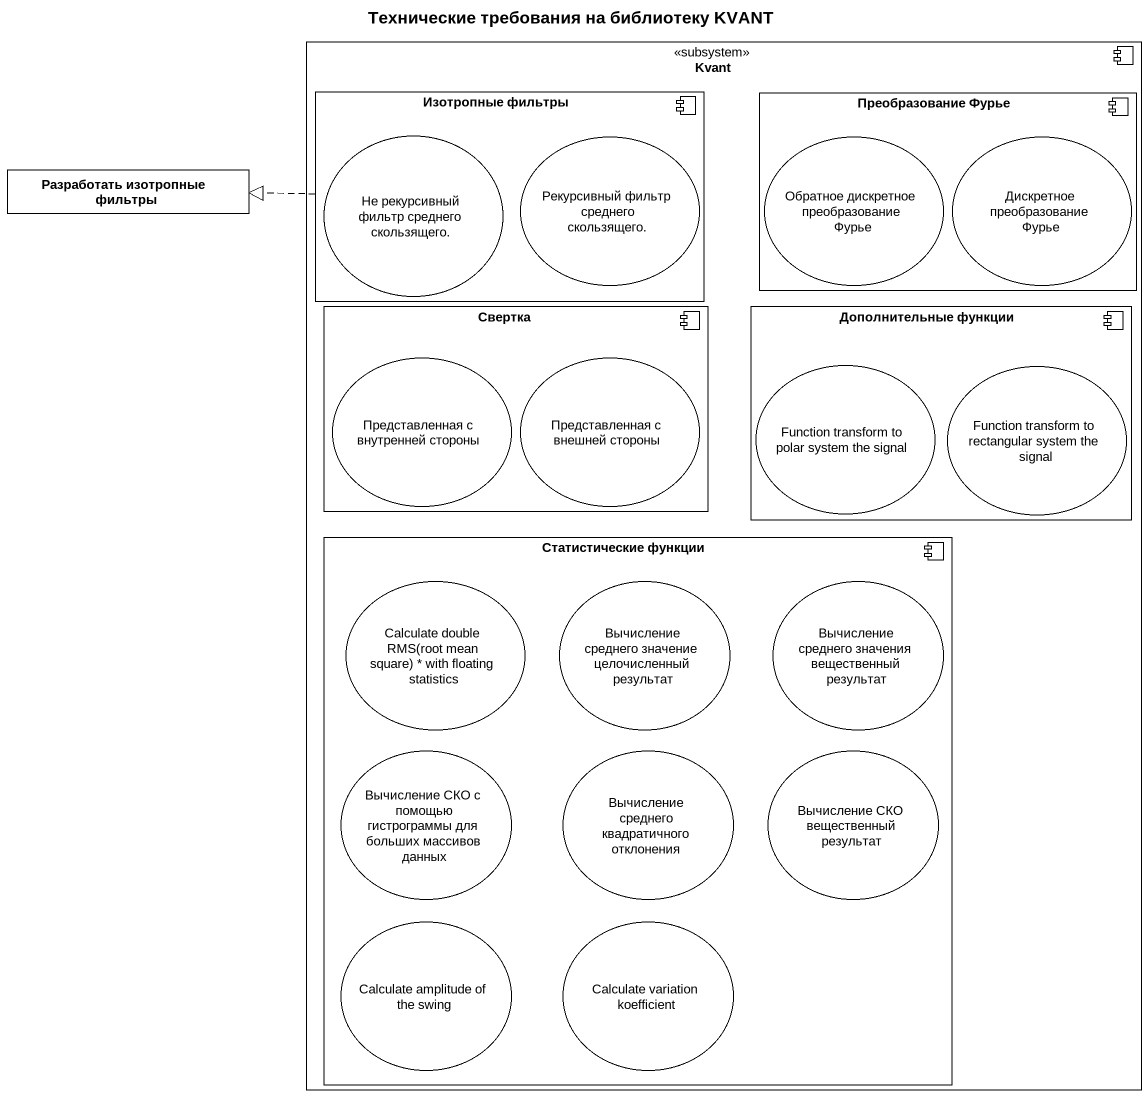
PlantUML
@startuml
title Технические требования на библиотеку KVANT
allowmixing
hide circle
hide empty members
component Kvant <<subsystem>> {
  component "Изотропные фильтры" as Изотропные_фильтры {
    usecase "Не рекурсивный фильтр среднего скользящего." as Не_рекурсивный_фильтр
    usecase "Рекурсивный фильтр среднего скользящего." as Рекурсивный_фильтр_среднего
  }
  component "Преобразование Фурье" as Преобразование_Фурье {
    usecase "Обратное дискретное преобразование Фурье" as Обратное_дискретное
    usecase "Дискретное преобразование Фурье" as Дискретное_преобразование
  }
  component Свертка {
    usecase "Представленная с внутренней стороны" as Представленная_с_внутренней
    usecase "Представленная с внешней стороны" as Представленная_с_внешней
  }
  component "Дополнительные функции" as Дополнительные_функции {
    usecase "Function transform to polar system the signal" as Function_transform_to_polar
    usecase "Function transform to rectangular system the signal" as Function_transform_to
  }
  component "Статистические функции" as Статистические_функции {
    usecase "Calculate double RMS(root mean square) * with floating statistics" as Calculate_double_RMS_root
    usecase "Вычисление среднего значение целочисленный результат" as Вычисление_среднего
    usecase "Вычисление среднего значения вещественный результат" as Вычисление_среднего_2
    usecase "Вычисление СКО с помощью гистрограммы для больших массивов данных" as Вычисление_СКО_с_помощью
    usecase "Вычисление среднего квадратичного отклонения" as Вычисление_среднего_3
    usecase "Вычисление СКО вещественный результат" as Вычисление_СКО_вещественный
    usecase "Calculate amplitude of the swing" as Calculate_amplitude_of_the
    usecase "Calculate variation koefficient" as Calculate_variation
  }
}
class "Разработать изотропные фильтры" as Разработать_изотропные
Изотропные_фильтры .left.|> Разработать_изотропные
@enduml
